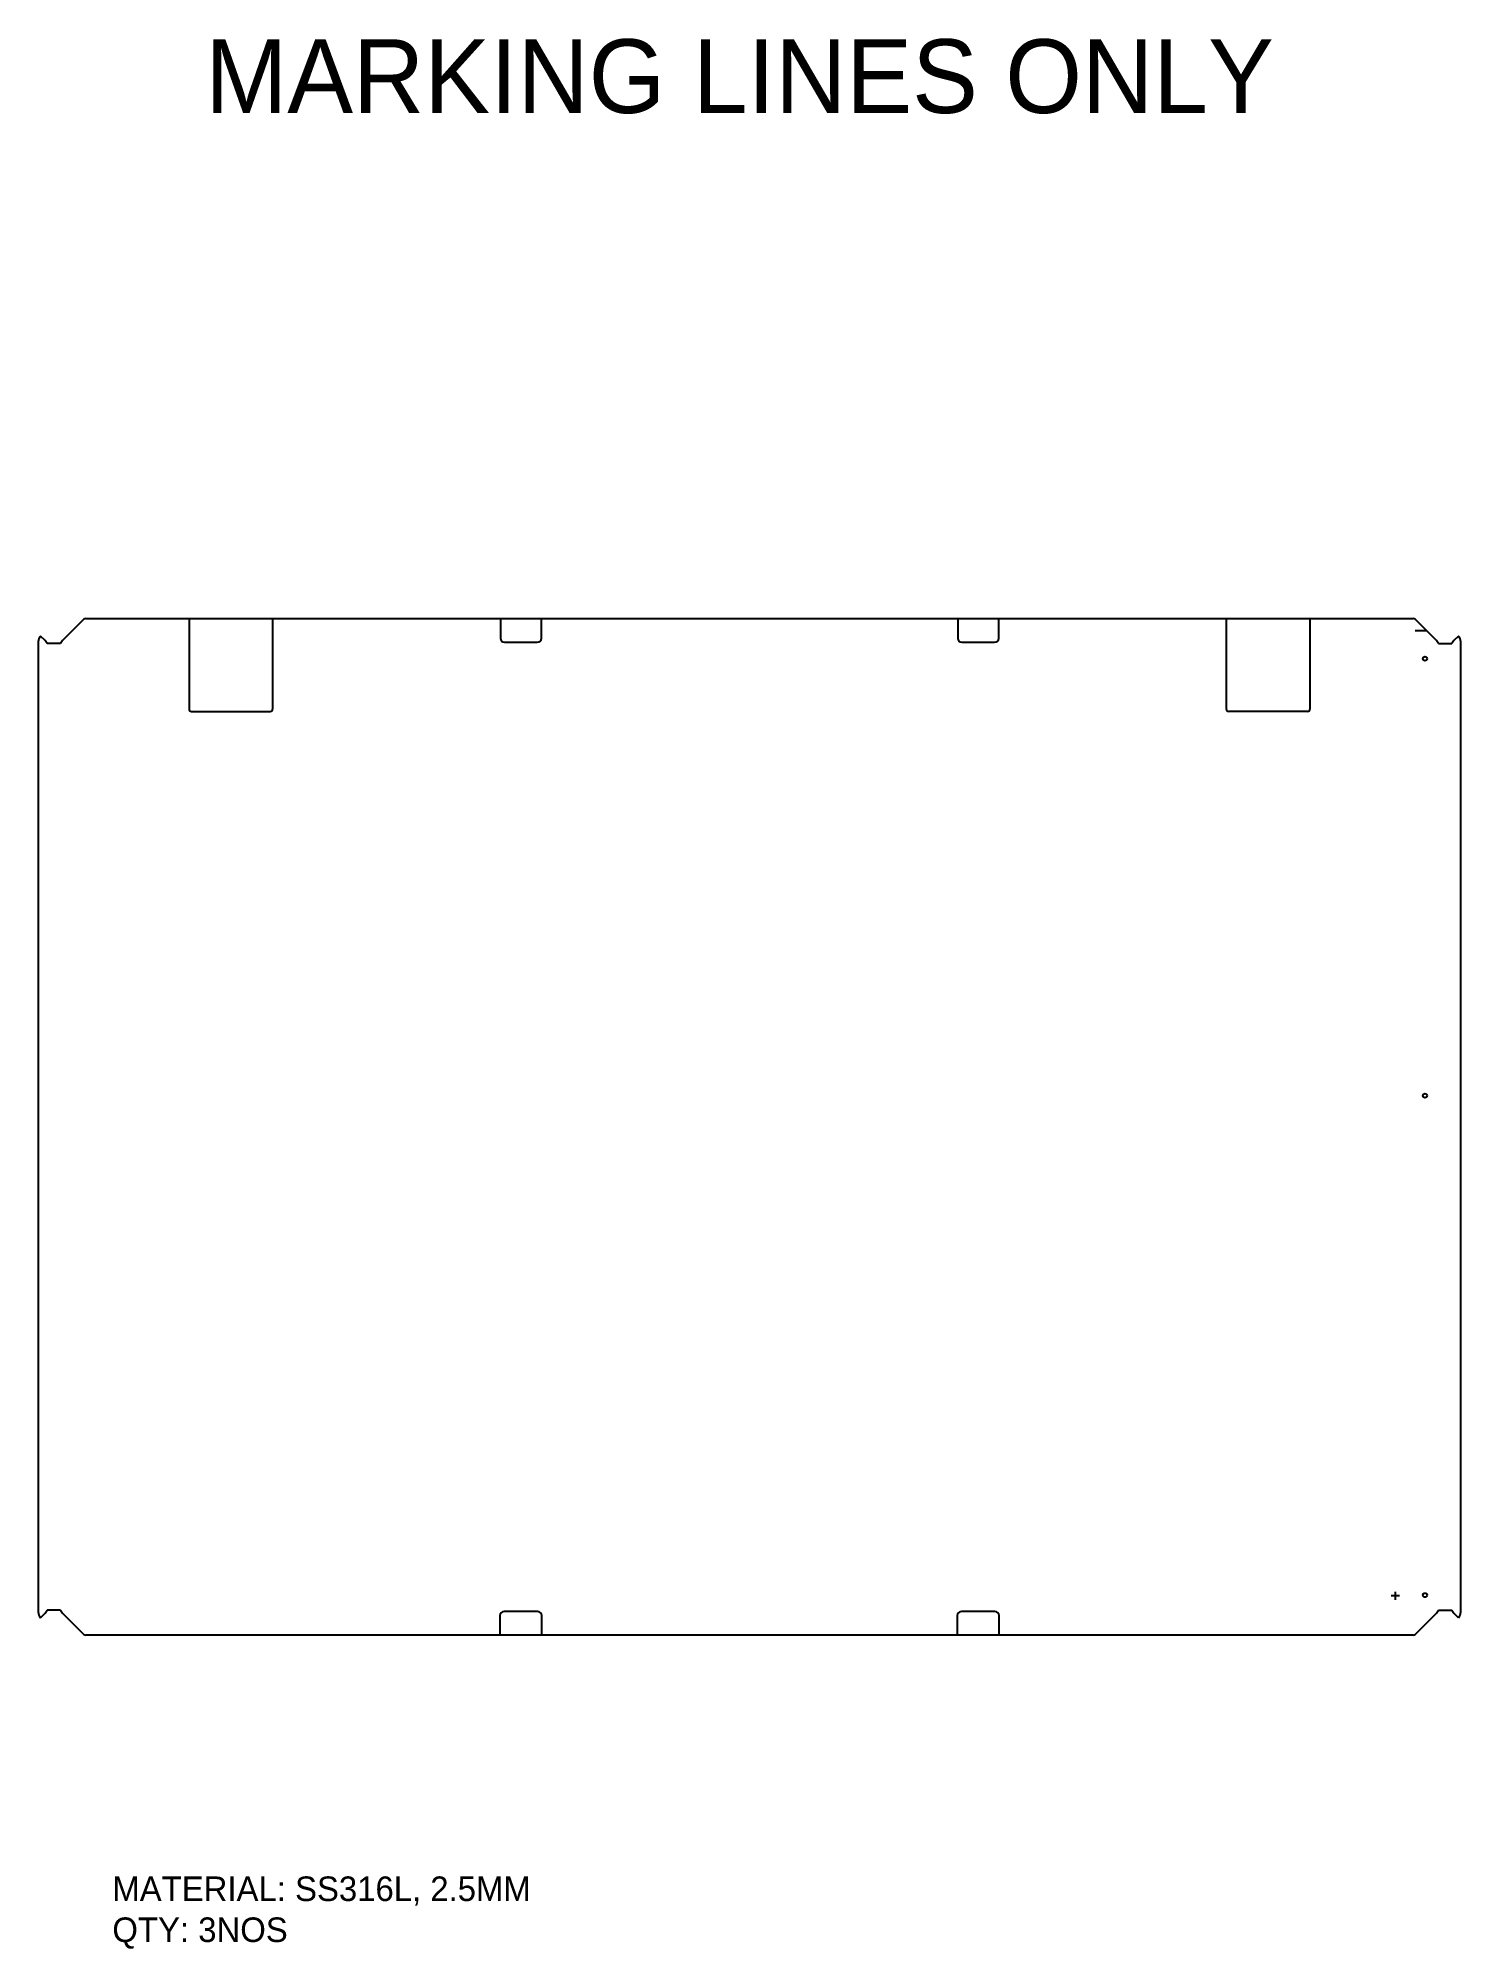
# Model space of a CAD drawing. Header units: millimetres. Extents: x 1456 to 3192, y 936 to 3268.
import ezdxf

# ---------------------------------------------------------------- set-up
doc = ezdxf.new("R2010")
doc.units = ezdxf.units.MM
doc.layers.add('LaserCutting', color=3, linetype='Continuous')
doc.layers.add('Marking', color=6, linetype='Continuous')

msp = doc.modelspace()

# ---------------------------------------------------------------- linework, layer by layer
at = {"layer": 'LaserCutting', "linetype": 'Continuous', "lineweight": 25}
for p, q in [((1511.5, 2558.5), (1485.5, 2532.5)), ((1513.9, 2559.5), (1511.5, 2558.5)), ((1513.9, 2559.5), (3133.6, 2559.5)), ((3136, 2558.5), (3133.6, 2559.5)), ((3162, 2532.5), (3136, 2558.5)), ((3136, 2545), (3149.5, 2545)), ((1455.8, 2531), (1455.8, 1347)), ((1464.3, 2532.5), (1458.8, 2538)), ((1466.7, 2529), (1464.3, 2532.5)), ((1483.2, 2529), (1466.7, 2529)), ((1485.5, 2532.5), (1483.2, 2529)), ((3164.3, 2529), (3162, 2532.5)), ((3164.3, 2529), (3180.8, 2529)), ((3183.2, 2532.5), (3180.8, 2529)), ((3188.8, 2538), (3183.2, 2532.5)), ((3191.7, 1347), (3191.7, 2531)), ((1458.8, 1339.9), (1464.3, 1345.5)), ((1464.3, 1345.5), (1466.7, 1349)), ((1483.2, 1349), (1466.7, 1349)), ((1483.2, 1349), (1485.5, 1345.5)), ((1485.5, 1345.5), (1511.5, 1319.5)), ((3136, 1319.5), (3162, 1345.5)), ((3162, 1345.5), (3164.3, 1349)), ((3164.3, 1349), (3180.8, 1349)), ((3180.8, 1349), (3183.2, 1345.5)), ((3188.8, 1339.9), (3183.2, 1345.5)), ((1511.5, 1319.5), (1513.9, 1318.5)), ((3133.6, 1318.5), (1513.9, 1318.5)), ((3133.6, 1318.5), (3136, 1319.5))]:
    msp.add_line(p, q, dxfattribs=at)
for centre in [(3148, 2510.5), (3148, 1977.1), (3148, 1367.5)]:
    msp.add_circle(centre, 2.58, dxfattribs=at)
for centre, start, end in [((1465.8, 2531), 135, 180), ((3181.7, 2531), 0, 45), ((1465.8, 1347), 180, 225), ((3181.7, 1347), 315, 0)]:
    msp.add_arc(centre, 10, start, end, dxfattribs=at)
at = {"layer": 'Marking', "linetype": 'Continuous', "lineweight": 25}
for p, q in [((1639.9, 2559.5), (1639.9, 2449)), ((1741.9, 2559.5), (1741.9, 2449)), ((2019.8, 2559.5), (2019.8, 2535.5)), ((2069.8, 2535.5), (2069.8, 2559.5)), ((2577.8, 2559.5), (2577.8, 2535.5)), ((2627.8, 2535.5), (2627.8, 2559.5)), ((2905.6, 2559.5), (2905.6, 2449)), ((3007.6, 2559.5), (3007.6, 2449)), ((2024.8, 2530.5), (2064.8, 2530.5)), ((2582.8, 2530.5), (2622.8, 2530.5)), ((1642.9, 2446), (1738.9, 2446)), ((3004.6, 2446), (2908.6, 2446)), ((3116.9, 1366.7), (3106.9, 1366.7)), ((3111.9, 1361.7), (3111.9, 1371.7)), ((2019.3, 1342.5), (2019.3, 1318.5)), ((2065.3, 1347.5), (2024.3, 1347.5)), ((2070.3, 1318.5), (2070.3, 1342.5)), ((2577.3, 1342.5), (2577.3, 1318.5)), ((2623.3, 1347.5), (2582.3, 1347.5)), ((2628.3, 1318.5), (2628.3, 1342.5))]:
    msp.add_line(p, q, dxfattribs=at)
for centre, radius, start, end in [((2024.8, 2535.5), 5, 180, 270), ((2064.8, 2535.5), 5, 270, 0), ((2582.8, 2535.5), 5, 180, 270), ((2622.8, 2535.5), 5, 270, 0), ((1642.9, 2449), 3, 180, 270), ((1738.9, 2449), 3, 270, 0), ((2908.6, 2449), 3, 180, 270), ((3004.6, 2449), 3, 270, 0), ((2024.3, 1342.5), 5, 90, 180), ((2065.3, 1342.5), 5, 0, 90), ((2582.3, 1342.5), 5, 90, 180), ((2623.3, 1342.5), 5, 0, 90)]:
    msp.add_arc(centre, radius, start, end, dxfattribs=at)

# ---------------------------------------------------------------- texts
at = {"color": 6, "insert": (1659.5, 3266.4), "char_height": 90, "width": 3507.176, "attachment_point": 1}
msp.add_mtext('{MARKING LINES ONLY}', dxfattribs=at)
at = {"insert": (1546.3, 1024.1), "char_height": 30, "width": 918.253, "attachment_point": 1}
msp.add_mtext('{MATERIAL: SS316L, 2.5MM\\PQTY: 3NOS}', dxfattribs=at)

doc.saveas('drawing.dxf')
